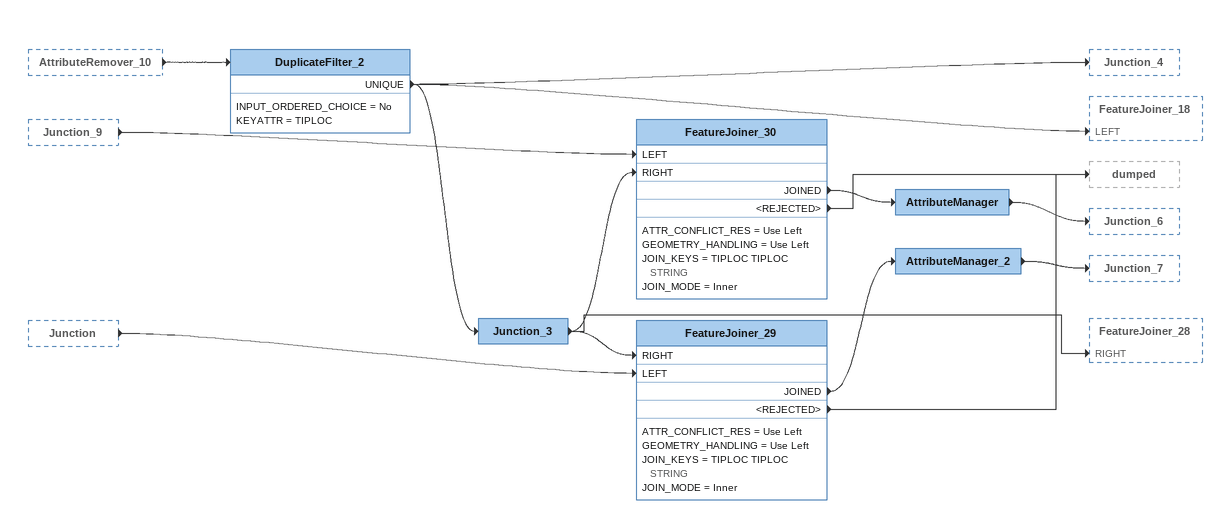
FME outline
AttributeRemover_10 [outside]
    -> DuplicateFilter_2
Junction_9 [outside]
    -> FeatureJoiner_30 [LEFT]
Junction [outside]
    -> FeatureJoiner_29 [LEFT]
DuplicateFilter_2
    INPUT_ORDERED_CHOICE = No
    KEYATTR = TIPLOC
    UNIQUE -> Junction_4
    UNIQUE -> FeatureJoiner_18 [LEFT]
    UNIQUE -> Junction_3
Junction_3
    -> FeatureJoiner_28 [RIGHT]
    -> FeatureJoiner_29 [RIGHT]
    -> FeatureJoiner_30 [RIGHT]
FeatureJoiner_30
    ATTR_CONFLICT_RES = Use Left
    GEOMETRY_HANDLING = Use Left
    JOIN_KEYS = TIPLOC TIPLOC STRING
    JOIN_MODE = Inner
    JOINED -> AttributeManager
    <REJECTED> -> dumped
AttributeManager
    -> Junction_6
FeatureJoiner_29
    ATTR_CONFLICT_RES = Use Left
    GEOMETRY_HANDLING = Use Left
    JOIN_KEYS = TIPLOC TIPLOC STRING
    JOIN_MODE = Inner
    JOINED -> AttributeManager_2
    <REJECTED> -> dumped
AttributeManager_2
    -> Junction_7
